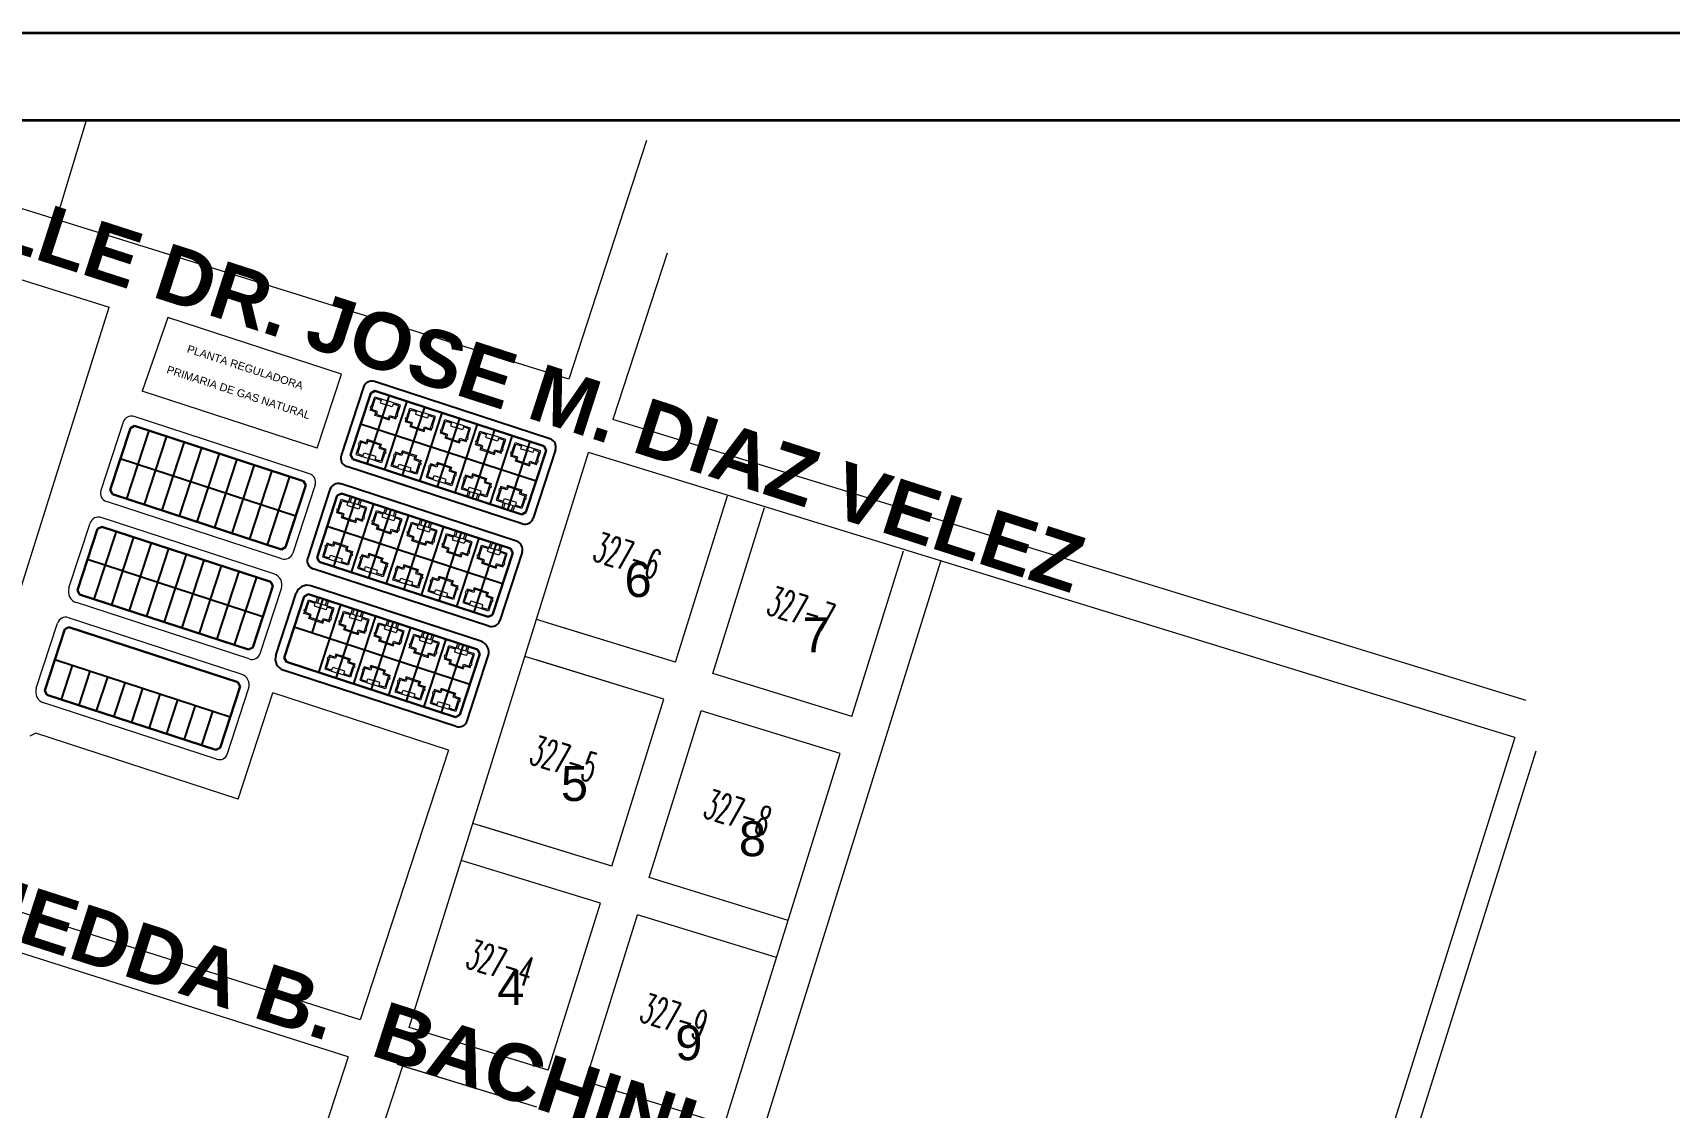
# Model space of a CAD drawing. Header units: millimetres. Extents: x 35648 to 65438, y -2675 to 1559.
# Drawn here: x 62855 to 63698, y 1006 to 1559 of the extents above; entities that cross this region are included whole.
import ezdxf

# ---------------------------------------------------------------- set-up
doc = ezdxf.new("R2010")
doc.units = ezdxf.units.MM
doc.header["$MEASUREMENT"] = 0
for name, color, linetype, lineweight in [('AGUA 2006', 21, 'Continuous', 35), ('DECRETOS Y EJECUCION', 7, 'Continuous', 15), ('Manzanas', 7, 'Continuous', 13), ('Silueta IAPV', 7, 'Continuous', 18), ('Vereda IAPV', 7, 'Continuous', 15)]:
    doc.layers.add(name, color=color, linetype=linetype, lineweight=lineweight)
doc.layers.add('NOMBRES DE CALLES', color=7, linetype='Continuous')
doc.layers.add('Numeros de Manzanas', color=7, linetype='Continuous')
doc.styles.add('ROMANS', font='romans', dxfattribs={"width": 0.5, "height": 50})
doc.styles.add('SANSSERIFBOLD', font='sasb____.pfb', dxfattribs={"height": 130})
doc.styles.add('style2', font='arial.ttf')

msp = doc.modelspace()

# ---------------------------------------------------------------- linework, layer by layer
at = {"color": 7, "lineweight": 15}
for p, q in [((62924.88, 1412.44), (62911.69, 1374.68)), ((63014.15, 1383.32), (62924.88, 1412.44)), ((63001.74, 1345.29), (63014.15, 1383.32)), ((63001.74, 1345.29), (62911.69, 1374.68)), ((62901.82, 1358.68), (62890.34, 1323.5)), ((62997.81, 1332.09), (62907.5, 1361.56)), ((63000.69, 1326.42), (62989.21, 1291.24)), ((62983.54, 1288.36), (62893.23, 1317.83)), ((62873.97, 1273.32), (62884.87, 1306.73)), ((62979.43, 1280.6), (62890.54, 1309.61)), ((62979.43, 1280.6), (62890.54, 1309.61)), ((62972.37, 1239.63), (62983.27, 1273.04)), ((62966.7, 1236.75), (62877.81, 1265.75)), ((62857.13, 1221.71), (62868.03, 1255.11)), ((62962.59, 1228.99), (62873.7, 1258)), ((62962.59, 1228.99), (62873.7, 1258)), ((62955.53, 1188.02), (62966.43, 1221.43)), ((62949.86, 1185.14), (62860.97, 1214.14)), ((62856.97, 1198.54), (62853.82, 1196.94)), ((62961.03, 1164.59), (62856.97, 1198.54))]:
    msp.add_line(p, q, dxfattribs=at)
at = {"color": 7}
for p, q in [((63025.5, 1376.67), (63014.03, 1341.49)), ((63121.49, 1350.08), (63031.18, 1379.55)), ((63038.81, 1372.33), (63027.34, 1337.15)), ((63047.85, 1369.38), (63036.37, 1334.2)), ((63056.88, 1366.43), (63045.4, 1331.26)), ((63114.36, 1328.21), (63024.04, 1357.69)), ((63065.91, 1363.48), (63054.43, 1328.31)), ((63074.94, 1360.54), (63063.46, 1325.36)), ((63083.97, 1357.59), (63072.49, 1322.42)), ((62915.13, 1354.34), (62903.65, 1319.16)), ((62924.16, 1351.39), (62912.68, 1316.21)), ((62933.19, 1348.44), (62921.72, 1313.27)), ((63093, 1354.64), (63081.52, 1319.47)), ((63102.03, 1351.7), (63090.55, 1316.52)), ((63111.06, 1348.75), (63099.59, 1313.57)), ((62990.67, 1310.23), (62900.36, 1339.7)), ((62942.23, 1345.49), (62930.75, 1310.32)), ((62951.26, 1342.55), (62939.78, 1307.37)), ((62960.29, 1339.6), (62948.81, 1304.43)), ((63124.37, 1344.41), (63112.9, 1309.23)), ((62969.32, 1336.65), (62957.84, 1301.48)), ((62978.35, 1333.71), (62966.87, 1298.53)), ((62987.38, 1330.76), (62975.9, 1295.58)), ((63048.47, 1325.52), (63016.91, 1335.82)), ((63107.22, 1306.35), (63016.91, 1335.82)), ((63008.3, 1323.93), (62996.82, 1288.76)), ((63104.28, 1297.35), (63013.97, 1326.82)), ((63021.61, 1319.59), (63010.13, 1284.42)), ((63030.64, 1316.64), (63019.16, 1281.47)), ((63039.67, 1313.7), (63028.19, 1278.52)), ((63048.7, 1310.75), (63037.22, 1275.58)), ((63057.73, 1307.8), (63046.25, 1272.63)), ((62898.18, 1302.38), (62886.81, 1267.55)), ((62907.21, 1299.44), (62895.84, 1264.6)), ((63097.15, 1275.48), (63006.84, 1304.95)), ((63066.76, 1304.86), (63055.28, 1269.68)), ((63066.76, 1304.86), (63055.44, 1270.16)), ((63075.79, 1301.91), (63064.32, 1266.73)), ((63084.82, 1298.96), (63073.35, 1263.79)), ((62916.24, 1296.49), (62904.87, 1261.66)), ((62925.27, 1293.54), (62913.95, 1258.84)), ((62934.3, 1290.59), (62922.98, 1255.89)), ((63093.86, 1296.02), (63082.38, 1260.84)), ((63107.17, 1291.67), (63095.69, 1256.5)), ((62973.78, 1258.44), (62883.46, 1287.91)), ((62943.33, 1287.65), (62932.01, 1252.95)), ((62952.37, 1284.7), (62941.04, 1250)), ((62961.4, 1281.75), (62950.07, 1247.05)), ((63090.01, 1253.62), (62999.7, 1283.09)), ((62970.43, 1278.81), (62959.06, 1243.97)), ((63085.9, 1245.86), (62998.44, 1274.4)), ((62980.44, 1238.57), (62990.88, 1270.55)), ((63004.65, 1267.64), (62998.99, 1250.29)), ((63013.68, 1264.69), (63002.32, 1229.86)), ((63022.71, 1261.74), (63011.35, 1226.91)), ((63031.75, 1258.8), (63020.42, 1224.1)), ((63040.78, 1255.85), (63029.45, 1221.15)), ((63085.9, 1245.86), (63038.95, 1261.17)), ((63080.25, 1223.7), (62989.94, 1253.17)), ((63049.81, 1252.9), (63038.49, 1218.2)), ((63058.84, 1249.96), (63047.52, 1215.26)), ((63067.87, 1247.01), (63056.55, 1212.31)), ((63076.9, 1244.06), (63065.54, 1209.23)), ((63078.85, 1204.89), (63089.75, 1238.29)), ((62956.93, 1206.83), (62866.62, 1236.3)), ((62875.65, 1233.35), (62869.97, 1215.94)), ((62884.68, 1230.41), (62879, 1212.99)), ((63014.71, 1221.08), (62984.28, 1231.01)), ((63073.17, 1202), (62984.28, 1231.01)), ((62893.72, 1227.46), (62888.03, 1210.04)), ((62902.75, 1224.51), (62897.11, 1207.23)), ((62911.78, 1221.57), (62906.14, 1204.28)), ((62920.81, 1218.62), (62915.17, 1201.34)), ((62929.84, 1215.67), (62924.2, 1198.39)), ((62938.87, 1212.73), (62933.23, 1195.44)), ((62947.9, 1209.78), (62942.22, 1192.36))]:
    msp.add_line(p, q, dxfattribs=at)
at = {"color": 7, "lineweight": 30}
for p, q in [((63029.24, 1373.61), (63018.85, 1341.76)), ((63029.24, 1373.61), (63018.85, 1341.76)), ((63031.45, 1374.73), (63029.24, 1373.61)), ((63031.45, 1374.73), (63029.24, 1373.61)), ((63118.43, 1346.34), (63031.45, 1374.73)), ((63118.43, 1346.34), (63031.45, 1374.73)), ((62907.76, 1356.74), (62905.56, 1355.62)), ((62994.75, 1328.36), (62907.76, 1356.74)), ((62905.56, 1355.62), (62895.16, 1323.77)), ((63018.85, 1341.76), (63019.97, 1339.56)), ((63106.95, 1311.17), (63019.97, 1339.56)), ((63106.95, 1311.17), (63019.97, 1339.56)), ((63119.55, 1344.14), (63109.16, 1312.29)), ((63119.55, 1344.14), (63118.43, 1346.34)), ((62895.16, 1323.77), (62896.29, 1321.57)), ((62995.87, 1326.15), (62985.48, 1294.3)), ((62995.87, 1326.15), (62994.75, 1328.36)), ((62983.27, 1293.18), (62896.29, 1321.57)), ((62983.27, 1293.18), (62896.29, 1321.57)), ((63012.03, 1320.88), (63001.64, 1289.03)), ((63014.24, 1322), (63012.03, 1320.88)), ((63101.22, 1293.61), (63014.24, 1322)), ((63101.22, 1293.61), (63014.24, 1322)), ((63109.16, 1312.29), (63106.95, 1311.17)), ((62878.32, 1272.16), (62888.6, 1303.67)), ((62890.81, 1304.79), (62888.6, 1303.67)), ((62977.8, 1276.4), (62890.81, 1304.79)), ((62985.48, 1294.3), (62983.27, 1293.18)), ((63001.64, 1289.03), (63002.76, 1286.82)), ((63102.34, 1291.4), (63091.95, 1259.56)), ((63102.34, 1291.4), (63101.22, 1293.61)), ((63089.75, 1258.44), (63002.76, 1286.82)), ((63089.75, 1258.44), (63002.76, 1286.82)), ((62879.44, 1269.95), (62878.32, 1272.16)), ((62968.64, 1242.69), (62978.92, 1274.19)), ((62977.8, 1276.4), (62978.92, 1274.19)), ((62966.43, 1241.57), (62879.44, 1269.95)), ((62984.8, 1237.42), (62995.08, 1268.92)), ((62995.08, 1268.92), (62997.28, 1270.04)), ((63084.27, 1241.66), (62997.28, 1270.04)), ((63084.27, 1241.66), (62997.28, 1270.04)), ((63091.95, 1259.56), (63089.75, 1258.44)), ((62861.48, 1220.55), (62871.76, 1252.05)), ((62873.97, 1253.17), (62871.76, 1252.05)), ((62960.95, 1224.79), (62873.97, 1253.17)), ((62968.64, 1242.69), (62966.43, 1241.57)), ((63075.11, 1207.95), (63085.39, 1239.45)), ((63084.27, 1241.66), (63085.39, 1239.45)), ((62985.92, 1235.21), (62984.8, 1237.42)), ((63072.9, 1206.82), (62985.92, 1235.21)), ((62951.79, 1191.08), (62962.07, 1222.58)), ((62960.95, 1224.79), (62962.07, 1222.58)), ((62862.6, 1218.34), (62861.48, 1220.55)), ((62949.59, 1189.96), (62862.6, 1218.34)), ((63075.11, 1207.95), (63072.9, 1206.82)), ((62951.79, 1191.08), (62949.59, 1189.96))]:
    msp.add_line(p, q, dxfattribs=at)
at = {"color": 7}
for centre, radius, start, end in [((63029.78, 1375.27), 4.5, 71.92756, 161.92756), ((63120.1, 1345.8), 4.5, 341.92756, 71.92756), ((63018.3, 1340.1), 4.5, 161.92756, 251.92756), ((63012.57, 1322.54), 4.5, 71.92756, 161.92756), ((63108.62, 1310.63), 4.5, 251.92756, 341.92756), ((63102.89, 1293.07), 4.5, 341.92756, 71.92756), ((63001.1, 1287.36), 4.5, 161.92756, 251.92756), ((62996.58, 1268.69), 6, 71.92756, 161.92756), ((63091.41, 1257.89), 4.5, 251.92756, 341.92756), ((62986.15, 1236.71), 6, 161.92756, 251.92756), ((63084.04, 1240.15), 6, 341.92756, 71.92756), ((63074.57, 1206.28), 4.5, 251.92756, 341.92756)]:
    msp.add_arc(centre, radius, start, end, dxfattribs=at)
at = {"color": 7, "lineweight": 15}
for centre, radius, start, end in [((62906.1, 1357.28), 4.5, 71.92756, 161.92756), ((62996.41, 1327.81), 4.5, 341.92756, 71.92756), ((62894.62, 1322.11), 4.5, 161.92756, 251.92756), ((62889.15, 1305.33), 4.5, 71.92756, 161.92756), ((62984.93, 1292.64), 4.5, 251.92756, 341.92756), ((62977.57, 1274.9), 6, 341.92756, 71.92756), ((62879.67, 1271.46), 6, 161.92756, 251.92756), ((62872.3, 1253.72), 4.5, 71.92756, 161.92756), ((62968.09, 1241.03), 4.5, 251.92756, 341.92756), ((62862.83, 1219.85), 6, 161.92756, 251.92756), ((62960.73, 1223.29), 6, 341.92756, 71.92756), ((62951.25, 1189.41), 4.5, 251.92756, 341.92756)]:
    msp.add_arc(centre, radius, start, end, dxfattribs=at)
at = {"layer": 'AGUA 2006', "color": 94}
msp.add_line((59646.93, 1514.14), (65407.63, 1514.14), dxfattribs=at)
msp.add_lwpolyline([(59614.94, 1559.11), (65438.21, 1559.11), (65438.21, -2675.18), (59614.94, -2675.18)], close=True, dxfattribs=at)
at = {"layer": 'Manzanas', "color": 7}
for p, q in [((62867.52, 1462.96), (62703.34, 1514.14)), ((62867.52, 1462.96), (62883.05, 1514.14)), ((63131.15, 1380.79), (62867.52, 1462.96)), ((62801.4, 1121.48), (62894.63, 1417.86)), ((63617.97, 1196.33), (63459.1, 690.81)), ((63628.85, 1189.27), (63471.05, 687.13))]:
    msp.add_line(p, q, dxfattribs=at)
at = {"layer": 'Manzanas'}
for p, q in [((63171.23, 1503.6), (63131.15, 1380.79)), ((62664.07, 1489.72), (62894.63, 1417.86)), ((63181.75, 1445.59), (63153.83, 1360.02)), ((63623.85, 1215.45), (63153.83, 1360.02)), ((63049.03, 1047.11), (63141.28, 1342.95)), ((63617.97, 1196.33), (63141.28, 1342.95)), ((63617.97, 1196.33), (63147.95, 1340.9)), ((63186.11, 1235.12), (63212.79, 1320.65)), ((63186.11, 1235.12), (63212.79, 1320.65)), ((63205.23, 1229.24), (63231.88, 1314.7)), ((63205.23, 1229.24), (63231.88, 1314.7)), ((63276.82, 1207.22), (63303.38, 1292.4)), ((63276.82, 1207.22), (63303.38, 1292.4)), ((63164.96, 781.28), (63322.7, 1287.15)), ((63164.96, 781.28), (63322.7, 1287.15)), ((63186.11, 1235.12), (63114.52, 1257.14)), ((63186.11, 1235.12), (63120.06, 1255.43)), ((63180.16, 1216.02), (63108.57, 1238.04)), ((63180.16, 1216.02), (63113.85, 1236.42)), ((63276.82, 1207.22), (63205.23, 1229.24)), ((63276.82, 1207.22), (63205.23, 1229.24)), ((62961.03, 1164.59), (62978.89, 1219.31)), ((63069.2, 1189.84), (62978.89, 1219.31)), ((63153.37, 1130.1), (63180.16, 1216.02)), ((63153.37, 1130.1), (63180.16, 1216.02)), ((63172.49, 1124.22), (63199.28, 1210.14)), ((63172.49, 1124.22), (63199.28, 1210.14)), ((63270.87, 1188.12), (63199.28, 1210.14)), ((63270.87, 1188.12), (63199.28, 1210.14)), ((63069.2, 1189.84), (63023.9, 1051.01)), ((63211.33, 997.19), (63270.87, 1188.12)), ((63211.33, 997.19), (63270.87, 1188.12)), ((63153.37, 1130.1), (63081.78, 1152.12)), ((63153.37, 1130.1), (63085.93, 1150.84)), ((63147.42, 1111.01), (63075.82, 1133.03)), ((63147.42, 1111.01), (63079.73, 1131.83)), ((63244.08, 1102.2), (63172.49, 1124.22)), ((63244.08, 1102.2), (63172.49, 1124.22)), ((63023.9, 1051.01), (62826.59, 1113.5)), ((63120.62, 1025.09), (63147.42, 1111.01)), ((63120.62, 1025.09), (63147.42, 1111.01)), ((63139.74, 1019.21), (63166.53, 1105.13)), ((63139.74, 1019.21), (63166.53, 1105.13)), ((63238.12, 1083.11), (63166.53, 1105.13)), ((63238.12, 1083.11), (63166.53, 1105.13)), ((63017.7, 1032), (62813.75, 1096.59)), ((63120.62, 1025.09), (63049.03, 1047.11)), ((63120.62, 1025.09), (63051.8, 1046.26)), ((63017.7, 1032), (62956.78, 845.31)), ((63114.67, 1005.99), (63043.08, 1028.01)), ((63045.6, 1027.24), (63017.67, 941.67)), ((63114.67, 1005.99), (63045.6, 1027.24)), ((63211.33, 997.19), (63139.74, 1019.21)), ((63211.33, 997.19), (63139.74, 1019.21))]:
    msp.add_line(p, q, dxfattribs=at)
at = {"layer": 'Silueta IAPV'}
for p, q in [((63037.12, 1367.62), (63037.49, 1368.76)), ((63037.41, 1367.53), (63037.78, 1368.67)), ((63055.18, 1361.72), (63055.55, 1362.87)), ((63055.47, 1361.63), (63055.84, 1362.77)), ((63073.25, 1355.83), (63073.62, 1356.97)), ((63073.53, 1355.74), (63073.9, 1356.88)), ((63091.31, 1349.94), (63091.68, 1351.08)), ((63091.59, 1349.84), (63091.97, 1350.98)), ((63028.74, 1341.95), (63028.37, 1340.81)), ((63029.03, 1341.86), (63028.66, 1340.72)), ((63109.37, 1344.04), (63109.74, 1345.18)), ((63109.66, 1343.95), (63110.03, 1345.09)), ((63046.81, 1336.06), (63046.43, 1334.92)), ((63047.09, 1335.96), (63046.72, 1334.82)), ((63064.87, 1330.16), (63064.5, 1329.02)), ((63065.15, 1330.07), (63064.78, 1328.93)), ((63082.93, 1324.27), (63082.56, 1323.13)), ((63083.22, 1324.18), (63082.84, 1323.03)), ((63019.91, 1314.88), (63020.28, 1316.03)), ((63020.2, 1314.79), (63020.57, 1315.93)), ((63100.99, 1318.37), (63100.62, 1317.23)), ((63101.28, 1318.28), (63100.91, 1317.14)), ((63037.97, 1308.99), (63038.35, 1310.13)), ((63038.26, 1308.9), (63038.63, 1310.04)), ((63056.04, 1303.1), (63056.41, 1304.24)), ((63056.32, 1303), (63056.69, 1304.14)), ((63074.1, 1297.2), (63074.47, 1298.34)), ((63074.39, 1297.11), (63074.76, 1298.25)), ((63011.54, 1289.22), (63011.16, 1288.08)), ((63011.82, 1289.12), (63011.45, 1287.98)), ((63092.16, 1291.31), (63092.53, 1292.45)), ((63092.45, 1291.22), (63092.82, 1292.36)), ((63029.6, 1283.32), (63029.23, 1282.18)), ((63029.88, 1283.23), (63029.51, 1282.09)), ((63047.66, 1277.43), (63047.29, 1276.29)), ((63047.95, 1277.34), (63047.57, 1276.19)), ((63003.01, 1263.1), (63003.39, 1264.24)), ((63003.3, 1263.01), (63003.67, 1264.15)), ((63065.72, 1271.53), (63065.35, 1270.39)), ((63066.01, 1271.44), (63065.64, 1270.3)), ((63083.79, 1265.64), (63083.41, 1264.5)), ((63084.07, 1265.55), (63083.7, 1264.41)), ((63021.08, 1257.21), (63021.45, 1258.35)), ((63021.36, 1257.11), (63021.73, 1258.26)), ((63039.14, 1251.31), (63039.51, 1252.45)), ((63039.42, 1251.22), (63039.8, 1252.36)), ((63057.2, 1245.42), (63057.57, 1246.56)), ((63057.49, 1245.33), (63057.86, 1246.47)), ((63075.26, 1239.53), (63075.64, 1240.67)), ((63075.55, 1239.43), (63075.92, 1240.57)), ((63012.7, 1231.54), (63012.33, 1230.4)), ((63012.99, 1231.45), (63012.61, 1230.31)), ((63030.76, 1225.65), (63030.39, 1224.51)), ((63031.05, 1225.55), (63030.68, 1224.41)), ((63048.83, 1219.75), (63048.45, 1218.61)), ((63049.11, 1219.66), (63048.74, 1218.52)), ((63066.89, 1213.86), (63066.52, 1212.72)), ((63067.17, 1213.76), (63066.8, 1212.62))]:
    msp.add_line(p, q, dxfattribs=at)
for points in [[(63034.64, 1370.01), (63034.17, 1368.58), (63037.26, 1367.57), (63035.29, 1361.54), (63032.2, 1362.54), (63032.73, 1364.16), (63029.78, 1365.12), (63031.69, 1370.97)], [(63040.82, 1367.99), (63040.35, 1366.56), (63037.26, 1367.57), (63035.29, 1361.54), (63038.38, 1360.53), (63038.91, 1362.14), (63041.86, 1361.18), (63043.76, 1367.03)], [(63037.73, 1369), (63037.44, 1369.09), (63037.35, 1368.81), (63037.63, 1368.71)], [(63037.73, 1369), (63038.01, 1368.91), (63037.92, 1368.62), (63037.63, 1368.71)], [(63052.7, 1364.11), (63052.24, 1362.69), (63055.33, 1361.68), (63053.36, 1355.64), (63050.27, 1356.65), (63050.79, 1358.27), (63047.85, 1359.23), (63049.75, 1365.07)], [(63058.88, 1362.1), (63058.41, 1360.67), (63055.33, 1361.68), (63053.36, 1355.64), (63056.45, 1354.63), (63056.97, 1356.25), (63059.92, 1355.29), (63061.83, 1361.13)], [(63055.79, 1363.1), (63055.51, 1363.2), (63055.41, 1362.91), (63055.7, 1362.82)], [(63055.79, 1363.1), (63056.08, 1363.01), (63055.98, 1362.73), (63055.7, 1362.82)], [(63070.76, 1358.22), (63070.3, 1356.79), (63073.39, 1355.78), (63071.42, 1349.75), (63068.33, 1350.76), (63068.86, 1352.37), (63065.91, 1353.33), (63067.82, 1359.18)], [(63076.94, 1356.2), (63076.48, 1354.78), (63073.39, 1355.78), (63071.42, 1349.75), (63074.51, 1348.74), (63075.04, 1350.36), (63077.98, 1349.39), (63079.89, 1355.24)], [(63073.85, 1357.21), (63073.57, 1357.3), (63073.47, 1357.02), (63073.76, 1356.92)], [(63073.85, 1357.21), (63074.14, 1357.12), (63074.05, 1356.83), (63073.76, 1356.92)], [(63025.33, 1341.49), (63025.8, 1342.91), (63028.89, 1341.9), (63030.86, 1347.94), (63027.77, 1348.95), (63027.24, 1347.33), (63024.29, 1348.29), (63022.38, 1342.45)], [(63031.51, 1339.47), (63031.98, 1340.9), (63028.89, 1341.9), (63030.86, 1347.94), (63033.95, 1346.93), (63033.42, 1345.32), (63036.37, 1344.36), (63034.46, 1338.51)], [(63088.83, 1352.32), (63088.36, 1350.9), (63091.45, 1349.89), (63089.48, 1343.85), (63086.39, 1344.86), (63086.92, 1346.48), (63083.97, 1347.44), (63085.88, 1353.29)], [(63095.01, 1350.31), (63094.54, 1348.88), (63091.45, 1349.89), (63089.48, 1343.85), (63092.57, 1342.84), (63093.1, 1344.46), (63096.04, 1343.5), (63097.95, 1349.35)], [(63091.92, 1351.32), (63091.63, 1351.41), (63091.54, 1351.12), (63091.82, 1351.03)], [(63091.92, 1351.32), (63092.2, 1351.22), (63092.11, 1350.94), (63091.82, 1351.03)], [(63028.42, 1340.48), (63028.14, 1340.57), (63028.23, 1340.86), (63028.51, 1340.76)], [(63028.42, 1340.48), (63028.71, 1340.39), (63028.8, 1340.67), (63028.51, 1340.76)], [(63043.39, 1335.59), (63043.86, 1337.02), (63046.95, 1336.01), (63048.92, 1342.05), (63045.83, 1343.06), (63045.3, 1341.44), (63042.36, 1342.4), (63040.45, 1336.55)], [(63049.57, 1333.58), (63050.04, 1335), (63046.95, 1336.01), (63048.92, 1342.05), (63052.01, 1341.04), (63051.48, 1339.42), (63054.43, 1338.46), (63052.52, 1332.61)], [(63106.89, 1346.43), (63106.42, 1345), (63109.51, 1344), (63107.54, 1337.96), (63104.45, 1338.97), (63104.98, 1340.58), (63102.03, 1341.55), (63103.94, 1347.39)], [(63113.07, 1344.41), (63112.6, 1342.99), (63109.51, 1344), (63107.54, 1337.96), (63110.63, 1336.95), (63111.16, 1338.57), (63114.11, 1337.61), (63116.02, 1343.45)], [(63109.98, 1345.42), (63109.69, 1345.51), (63109.6, 1345.23), (63109.89, 1345.14)], [(63109.98, 1345.42), (63110.26, 1345.33), (63110.17, 1345.04), (63109.89, 1345.14)], [(63046.48, 1334.58), (63046.2, 1334.68), (63046.29, 1334.96), (63046.58, 1334.87)], [(63046.48, 1334.58), (63046.77, 1334.49), (63046.86, 1334.78), (63046.58, 1334.87)], [(63061.46, 1329.7), (63061.92, 1331.12), (63065.01, 1330.12), (63066.98, 1336.15), (63063.89, 1337.16), (63063.36, 1335.54), (63060.42, 1336.51), (63058.51, 1330.66)], [(63067.64, 1327.68), (63068.1, 1329.11), (63065.01, 1330.12), (63066.98, 1336.15), (63070.07, 1335.14), (63069.54, 1333.53), (63072.49, 1332.57), (63070.58, 1326.72)], [(63079.52, 1323.8), (63079.98, 1325.23), (63083.07, 1324.22), (63085.04, 1330.26), (63081.95, 1331.27), (63081.43, 1329.65), (63078.48, 1330.61), (63076.57, 1324.77)], [(63064.55, 1328.69), (63064.26, 1328.78), (63064.35, 1329.07), (63064.64, 1328.98)], [(63064.55, 1328.69), (63064.83, 1328.6), (63064.92, 1328.88), (63064.64, 1328.98)], [(63082.61, 1322.8), (63082.32, 1322.89), (63082.42, 1323.17), (63082.7, 1323.08)], [(63082.61, 1322.8), (63082.89, 1322.7), (63082.99, 1322.99), (63082.7, 1323.08)], [(63085.7, 1321.79), (63086.16, 1323.21), (63083.07, 1324.22), (63085.04, 1330.26), (63088.13, 1329.25), (63087.61, 1327.63), (63090.55, 1326.67), (63088.65, 1320.83)], [(63097.58, 1317.91), (63098.05, 1319.34), (63101.14, 1318.33), (63103.11, 1324.36), (63100.02, 1325.37), (63099.49, 1323.76), (63096.54, 1324.72), (63094.64, 1318.87)], [(63103.76, 1315.89), (63104.23, 1317.32), (63101.14, 1318.33), (63103.11, 1324.36), (63106.2, 1323.36), (63105.67, 1321.74), (63108.62, 1320.78), (63106.71, 1314.93)], [(63017.43, 1317.27), (63016.96, 1315.85), (63020.05, 1314.84), (63018.08, 1308.8), (63015, 1309.81), (63015.52, 1311.43), (63012.58, 1312.39), (63014.48, 1318.23)], [(63023.61, 1315.26), (63023.14, 1313.83), (63020.05, 1314.84), (63018.08, 1308.8), (63021.17, 1307.79), (63021.7, 1309.41), (63024.65, 1308.45), (63026.56, 1314.29)], [(63020.52, 1316.26), (63020.23, 1316.36), (63020.14, 1316.07), (63020.43, 1315.98)], [(63020.52, 1316.26), (63020.81, 1316.17), (63020.71, 1315.89), (63020.43, 1315.98)], [(63100.67, 1316.9), (63100.39, 1316.99), (63100.48, 1317.28), (63100.77, 1317.19)], [(63100.67, 1316.9), (63100.96, 1316.81), (63101.05, 1317.09), (63100.77, 1317.19)], [(63035.49, 1311.38), (63035.03, 1309.95), (63038.12, 1308.94), (63036.15, 1302.91), (63033.06, 1303.92), (63033.59, 1305.53), (63030.64, 1306.49), (63032.55, 1312.34)], [(63041.67, 1309.36), (63041.21, 1307.94), (63038.12, 1308.94), (63036.15, 1302.91), (63039.24, 1301.9), (63039.76, 1303.52), (63042.71, 1302.55), (63044.62, 1308.4)], [(63038.58, 1310.37), (63038.3, 1310.46), (63038.2, 1310.18), (63038.49, 1310.09)], [(63038.58, 1310.37), (63038.87, 1310.28), (63038.77, 1309.99), (63038.49, 1310.09)], [(63053.56, 1305.48), (63053.09, 1304.06), (63056.18, 1303.05), (63054.21, 1297.01), (63051.12, 1298.02), (63051.65, 1299.64), (63048.7, 1300.6), (63050.61, 1306.45)], [(63059.73, 1303.47), (63059.27, 1302.04), (63056.18, 1303.05), (63054.21, 1297.01), (63057.3, 1296.01), (63057.83, 1297.62), (63060.77, 1296.66), (63062.68, 1302.51)], [(63056.65, 1304.48), (63056.36, 1304.57), (63056.27, 1304.28), (63056.55, 1304.19)], [(63056.65, 1304.48), (63056.93, 1304.38), (63056.84, 1304.1), (63056.55, 1304.19)], [(63071.62, 1299.59), (63071.15, 1298.16), (63074.24, 1297.16), (63072.27, 1291.12), (63069.18, 1292.13), (63069.71, 1293.74), (63066.76, 1294.71), (63068.67, 1300.55)], [(63077.8, 1297.57), (63077.33, 1296.15), (63074.24, 1297.16), (63072.27, 1291.12), (63075.36, 1290.11), (63075.89, 1291.73), (63078.84, 1290.77), (63080.74, 1296.61)], [(63074.71, 1298.58), (63074.42, 1298.67), (63074.33, 1298.39), (63074.61, 1298.3)], [(63074.71, 1298.58), (63074.99, 1298.49), (63074.9, 1298.2), (63074.61, 1298.3)], [(63008.12, 1288.75), (63008.59, 1290.18), (63011.68, 1289.17), (63013.65, 1295.21), (63010.56, 1296.22), (63010.03, 1294.6), (63007.08, 1295.56), (63005.18, 1289.71)], [(63014.3, 1286.74), (63014.77, 1288.16), (63011.68, 1289.17), (63013.65, 1295.21), (63016.74, 1294.2), (63016.21, 1292.58), (63019.16, 1291.62), (63017.25, 1285.77)], [(63026.19, 1282.86), (63026.65, 1284.28), (63029.74, 1283.28), (63031.71, 1289.31), (63028.62, 1290.32), (63028.09, 1288.71), (63025.15, 1289.67), (63023.24, 1283.82)], [(63032.37, 1280.84), (63032.83, 1282.27), (63029.74, 1283.28), (63031.71, 1289.31), (63034.8, 1288.3), (63034.27, 1286.69), (63037.22, 1285.73), (63035.31, 1279.88)], [(63089.68, 1293.7), (63089.22, 1292.27), (63092.31, 1291.26), (63090.34, 1285.22), (63087.25, 1286.23), (63087.77, 1287.85), (63084.83, 1288.81), (63086.73, 1294.66)], [(63095.86, 1291.68), (63095.39, 1290.25), (63092.31, 1291.26), (63090.34, 1285.22), (63093.42, 1284.22), (63093.95, 1285.83), (63096.9, 1284.87), (63098.81, 1290.72)], [(63092.77, 1292.69), (63092.49, 1292.78), (63092.39, 1292.5), (63092.68, 1292.4)], [(63092.77, 1292.69), (63093.06, 1292.59), (63092.96, 1292.31), (63092.68, 1292.4)], [(63011.21, 1287.74), (63010.93, 1287.84), (63011.02, 1288.12), (63011.31, 1288.03)], [(63011.21, 1287.74), (63011.5, 1287.65), (63011.59, 1287.94), (63011.31, 1288.03)], [(63029.28, 1281.85), (63028.99, 1281.94), (63029.08, 1282.23), (63029.37, 1282.14)], [(63029.28, 1281.85), (63029.56, 1281.76), (63029.65, 1282.04), (63029.37, 1282.14)], [(63044.25, 1276.96), (63044.71, 1278.39), (63047.8, 1277.38), (63049.77, 1283.42), (63046.68, 1284.43), (63046.16, 1282.81), (63043.21, 1283.77), (63041.3, 1277.93)], [(63050.43, 1274.95), (63050.89, 1276.37), (63047.8, 1277.38), (63049.77, 1283.42), (63052.86, 1282.41), (63052.34, 1280.79), (63055.28, 1279.83), (63053.38, 1273.99)], [(63047.34, 1275.96), (63047.05, 1276.05), (63047.15, 1276.33), (63047.43, 1276.24)], [(63047.34, 1275.96), (63047.62, 1275.86), (63047.72, 1276.15), (63047.43, 1276.24)], [(63062.31, 1271.07), (63062.78, 1272.5), (63065.87, 1271.49), (63067.84, 1277.52), (63064.75, 1278.53), (63064.22, 1276.92), (63061.27, 1277.88), (63059.36, 1272.03)], [(63068.49, 1269.05), (63068.96, 1270.48), (63065.87, 1271.49), (63067.84, 1277.52), (63070.93, 1276.52), (63070.4, 1274.9), (63073.35, 1273.94), (63071.44, 1268.09)], [(63080.37, 1265.18), (63080.84, 1266.6), (63083.93, 1265.59), (63085.9, 1271.63), (63082.81, 1272.64), (63082.28, 1271.02), (63079.34, 1271.98), (63077.43, 1266.14)], [(63000.53, 1265.49), (63000.07, 1264.06), (63003.16, 1263.06), (63001.19, 1257.02), (62998.1, 1258.03), (62998.62, 1259.64), (62995.68, 1260.6), (62997.59, 1266.45)], [(63006.71, 1263.47), (63006.25, 1262.05), (63003.16, 1263.06), (63001.19, 1257.02), (63004.28, 1256.01), (63004.8, 1257.63), (63007.75, 1256.67), (63009.66, 1262.51)], [(63003.62, 1264.48), (63003.34, 1264.57), (63003.24, 1264.29), (63003.53, 1264.2)], [(63003.62, 1264.48), (63003.91, 1264.39), (63003.81, 1264.1), (63003.53, 1264.2)], [(63065.4, 1270.06), (63065.12, 1270.15), (63065.21, 1270.44), (63065.49, 1270.35)], [(63065.4, 1270.06), (63065.69, 1269.97), (63065.78, 1270.25), (63065.49, 1270.35)], [(63083.46, 1264.17), (63083.18, 1264.26), (63083.27, 1264.55), (63083.56, 1264.45)], [(63083.46, 1264.17), (63083.75, 1264.07), (63083.84, 1264.36), (63083.56, 1264.45)], [(63086.55, 1263.16), (63087.02, 1264.59), (63083.93, 1265.59), (63085.9, 1271.63), (63088.99, 1270.62), (63088.46, 1269.01), (63091.41, 1268.04), (63089.5, 1262.2)], [(63018.6, 1259.6), (63018.13, 1258.17), (63021.22, 1257.16), (63019.25, 1251.12), (63016.16, 1252.13), (63016.69, 1253.75), (63013.74, 1254.71), (63015.65, 1260.56)], [(63024.77, 1257.58), (63024.31, 1256.15), (63021.22, 1257.16), (63019.25, 1251.12), (63022.34, 1250.12), (63022.87, 1251.73), (63025.81, 1250.77), (63027.72, 1256.62)], [(63021.68, 1258.59), (63021.4, 1258.68), (63021.31, 1258.4), (63021.59, 1258.3)], [(63021.68, 1258.59), (63021.97, 1258.49), (63021.88, 1258.21), (63021.59, 1258.3)], [(63036.66, 1253.7), (63036.19, 1252.28), (63039.28, 1251.27), (63037.31, 1245.23), (63034.22, 1246.24), (63034.75, 1247.85), (63031.8, 1248.82), (63033.71, 1254.66)], [(63042.84, 1251.69), (63042.37, 1250.26), (63039.28, 1251.27), (63037.31, 1245.23), (63040.4, 1244.22), (63040.93, 1245.84), (63043.88, 1244.88), (63045.78, 1250.72)], [(63039.75, 1252.69), (63039.46, 1252.79), (63039.37, 1252.5), (63039.65, 1252.41)], [(63039.75, 1252.69), (63040.03, 1252.6), (63039.94, 1252.32), (63039.65, 1252.41)], [(63054.72, 1247.81), (63054.26, 1246.38), (63057.34, 1245.37), (63055.37, 1239.34), (63052.29, 1240.34), (63052.81, 1241.96), (63049.87, 1242.92), (63051.77, 1248.77)], [(63057.81, 1246.8), (63057.53, 1246.89), (63057.43, 1246.61), (63057.72, 1246.51)], [(63057.81, 1246.8), (63058.1, 1246.71), (63058, 1246.42), (63057.72, 1246.51)], [(63009.29, 1231.08), (63009.75, 1232.5), (63012.84, 1231.49), (63014.81, 1237.53), (63011.72, 1238.54), (63011.2, 1236.92), (63008.25, 1237.88), (63006.34, 1232.04)], [(63060.9, 1245.79), (63060.43, 1244.36), (63057.34, 1245.37), (63055.37, 1239.34), (63058.46, 1238.33), (63058.99, 1239.94), (63061.94, 1238.98), (63063.85, 1244.83)], [(63072.78, 1241.91), (63072.32, 1240.49), (63075.41, 1239.48), (63073.44, 1233.44), (63070.35, 1234.45), (63070.88, 1236.07), (63067.93, 1237.03), (63069.84, 1242.87)], [(63078.96, 1239.9), (63078.5, 1238.47), (63075.41, 1239.48), (63073.44, 1233.44), (63076.53, 1232.43), (63077.05, 1234.05), (63080, 1233.09), (63081.91, 1238.94)], [(63075.87, 1240.9), (63075.59, 1241), (63075.49, 1240.71), (63075.78, 1240.62)], [(63075.87, 1240.9), (63076.16, 1240.81), (63076.06, 1240.53), (63075.78, 1240.62)], [(63012.38, 1230.07), (63012.09, 1230.16), (63012.19, 1230.45), (63012.47, 1230.35)], [(63012.38, 1230.07), (63012.66, 1229.97), (63012.76, 1230.26), (63012.47, 1230.35)], [(63015.47, 1229.06), (63015.93, 1230.49), (63012.84, 1231.49), (63014.81, 1237.53), (63017.9, 1236.52), (63017.38, 1234.91), (63020.32, 1233.94), (63018.42, 1228.1)], [(63027.35, 1225.18), (63027.82, 1226.61), (63030.91, 1225.6), (63032.88, 1231.64), (63029.79, 1232.64), (63029.26, 1231.03), (63026.31, 1231.99), (63024.4, 1226.14)], [(63033.53, 1223.17), (63034, 1224.59), (63030.91, 1225.6), (63032.88, 1231.64), (63035.97, 1230.63), (63035.44, 1229.01), (63038.39, 1228.05), (63036.48, 1222.2)], [(63030.44, 1224.17), (63030.16, 1224.27), (63030.25, 1224.55), (63030.53, 1224.46)], [(63030.44, 1224.17), (63030.73, 1224.08), (63030.82, 1224.37), (63030.53, 1224.46)], [(63045.41, 1219.29), (63045.88, 1220.71), (63048.97, 1219.71), (63050.94, 1225.74), (63047.85, 1226.75), (63047.32, 1225.13), (63044.37, 1226.1), (63042.47, 1220.25)], [(63051.59, 1217.27), (63052.06, 1218.7), (63048.97, 1219.71), (63050.94, 1225.74), (63054.03, 1224.73), (63053.5, 1223.12), (63056.45, 1222.16), (63054.54, 1216.31)], [(63048.5, 1218.28), (63048.22, 1218.37), (63048.31, 1218.66), (63048.6, 1218.56)], [(63048.5, 1218.28), (63048.79, 1218.19), (63048.88, 1218.47), (63048.6, 1218.56)], [(63063.48, 1213.39), (63063.94, 1214.82), (63067.03, 1213.81), (63069, 1219.85), (63065.91, 1220.86), (63065.38, 1219.24), (63062.44, 1220.2), (63060.53, 1214.35)], [(63066.57, 1212.39), (63066.28, 1212.48), (63066.37, 1212.76), (63066.66, 1212.67)], [(63069.66, 1211.38), (63070.12, 1212.8), (63067.03, 1213.81), (63069, 1219.85), (63072.09, 1218.84), (63071.56, 1217.22), (63074.51, 1216.26), (63072.6, 1210.42)], [(63066.57, 1212.39), (63066.85, 1212.29), (63066.94, 1212.58), (63066.66, 1212.67)]]:
    msp.add_lwpolyline(points, close=True, dxfattribs=at)
at = {"layer": 'Vereda IAPV'}
for p, q in [((63078.67, 1320.4), (63079.57, 1323.16)), ((63079.53, 1320.12), (63080.43, 1322.88)), ((63018.75, 1320.52), (63017.85, 1317.77)), ((63019.61, 1320.24), (63018.71, 1317.49)), ((63023.6, 1318.94), (63022.7, 1316.18)), ((63024.46, 1318.66), (63023.56, 1315.9)), ((63036.82, 1314.63), (63035.92, 1311.87)), ((63037.67, 1314.35), (63036.77, 1311.59)), ((63083.52, 1318.82), (63084.42, 1321.57)), ((63084.38, 1318.54), (63085.28, 1321.29)), ((63096.73, 1314.51), (63097.63, 1317.26)), ((63097.59, 1314.23), (63098.49, 1316.98)), ((63101.58, 1312.92), (63102.48, 1315.68)), ((63102.44, 1312.64), (63103.34, 1315.4)), ((63041.66, 1313.05), (63040.77, 1310.29)), ((63042.52, 1312.77), (63041.62, 1310.01)), ((63054.88, 1308.73), (63053.98, 1305.98)), ((63055.73, 1308.45), (63054.83, 1305.7)), ((63059.73, 1307.15), (63058.83, 1304.39)), ((63060.58, 1306.87), (63059.68, 1304.12)), ((63072.94, 1302.84), (63072.04, 1300.08)), ((63073.8, 1302.56), (63072.9, 1299.8)), ((63077.79, 1301.26), (63076.89, 1298.5)), ((63078.65, 1300.98), (63077.75, 1298.22)), ((63091, 1296.95), (63090.1, 1294.19)), ((63091.86, 1296.67), (63090.96, 1293.91)), ((63095.85, 1295.36), (63094.95, 1292.61)), ((63096.71, 1295.08), (63095.81, 1292.33)), ((63001.8, 1268.57), (63000.96, 1265.98)), ((63002.66, 1268.29), (63001.81, 1265.7)), ((63006.65, 1266.99), (63005.8, 1264.4)), ((63007.5, 1266.71), (63006.66, 1264.12)), ((63019.86, 1262.67), (63019.02, 1260.09)), ((63020.72, 1262.4), (63019.87, 1259.81)), ((63024.71, 1261.09), (63023.87, 1258.51)), ((63025.57, 1260.81), (63024.72, 1258.23)), ((63037.93, 1256.78), (63037.08, 1254.19)), ((63038.78, 1256.5), (63037.94, 1253.92)), ((63042.77, 1255.2), (63041.93, 1252.61)), ((63043.63, 1254.92), (63042.79, 1252.33)), ((63055.99, 1250.89), (63055.14, 1248.3)), ((63056.84, 1250.61), (63056, 1248.02)), ((63060.84, 1249.3), (63059.99, 1246.72)), ((63061.69, 1249.02), (63060.85, 1246.44)), ((63074.05, 1244.99), (63073.21, 1242.41)), ((63074.91, 1244.71), (63074.06, 1242.13)), ((63078.9, 1243.41), (63078.06, 1240.82)), ((63079.75, 1243.13), (63078.91, 1240.54))]:
    msp.add_line(p, q, dxfattribs=at)
for points in [[(63035.29, 1361.54), (63035.11, 1360.97), (63031.45, 1362.16), (63031.97, 1363.78), (63029.03, 1364.74), (63029.45, 1366.02), (63029.07, 1366.14), (63029.31, 1366.91), (63029.69, 1366.78), (63031.31, 1371.72), (63037.91, 1369.57), (63037.26, 1367.57)], [(63035.29, 1361.54), (63035.11, 1360.97), (63038.77, 1359.77), (63039.29, 1361.39), (63042.24, 1360.43), (63042.66, 1361.71), (63043.04, 1361.58), (63043.29, 1362.35), (63042.91, 1362.47), (63044.52, 1367.41), (63037.91, 1369.57), (63037.26, 1367.57)], [(63053.36, 1355.64), (63053.17, 1355.07), (63049.51, 1356.27), (63050.04, 1357.88), (63047.09, 1358.84), (63047.51, 1360.13), (63047.13, 1360.25), (63047.38, 1361.01), (63047.76, 1360.89), (63049.37, 1365.83), (63055.98, 1363.67), (63055.33, 1361.68)], [(63053.36, 1355.64), (63053.17, 1355.07), (63056.83, 1353.88), (63057.36, 1355.49), (63060.3, 1354.53), (63060.72, 1355.81), (63061.1, 1355.69), (63061.35, 1356.45), (63060.97, 1356.58), (63062.58, 1361.52), (63055.98, 1363.67), (63055.33, 1361.68)], [(63071.42, 1349.75), (63071.23, 1349.18), (63067.57, 1350.37), (63068.1, 1351.99), (63065.15, 1352.95), (63065.57, 1354.23), (63065.19, 1354.36), (63065.44, 1355.12), (63065.82, 1354.99), (63067.43, 1359.94), (63074.04, 1357.78), (63073.39, 1355.78)], [(63071.42, 1349.75), (63071.23, 1349.18), (63074.89, 1347.98), (63075.42, 1349.6), (63078.37, 1348.64), (63078.79, 1349.92), (63079.17, 1349.8), (63079.41, 1350.56), (63079.03, 1350.68), (63080.65, 1355.62), (63074.04, 1357.78), (63073.39, 1355.78)], [(63030.86, 1347.94), (63031.04, 1348.51), (63027.38, 1349.71), (63026.86, 1348.09), (63023.91, 1349.05), (63023.49, 1347.77), (63023.11, 1347.89), (63022.86, 1347.13), (63023.24, 1347.01), (63021.63, 1342.06), (63028.24, 1339.91), (63028.89, 1341.9)], [(63030.86, 1347.94), (63031.04, 1348.51), (63034.7, 1347.32), (63034.18, 1345.7), (63037.12, 1344.74), (63036.7, 1343.46), (63037.08, 1343.33), (63036.84, 1342.57), (63036.46, 1342.7), (63034.84, 1337.75), (63028.24, 1339.91), (63028.89, 1341.9)], [(63089.48, 1343.85), (63089.29, 1343.28), (63085.63, 1344.48), (63086.16, 1346.09), (63083.21, 1347.05), (63083.63, 1348.34), (63083.25, 1348.46), (63083.5, 1349.22), (63083.88, 1349.1), (63085.49, 1354.04), (63092.1, 1351.89), (63091.45, 1349.89)], [(63089.48, 1343.85), (63089.29, 1343.28), (63092.95, 1342.09), (63093.48, 1343.7), (63096.43, 1342.74), (63096.85, 1344.03), (63097.23, 1343.9), (63097.48, 1344.66), (63097.1, 1344.79), (63098.71, 1349.73), (63092.1, 1351.89), (63091.45, 1349.89)], [(63107.54, 1337.96), (63107.36, 1337.39), (63103.7, 1338.58), (63104.22, 1340.2), (63101.28, 1341.16), (63101.7, 1342.44), (63101.32, 1342.57), (63101.56, 1343.33), (63101.94, 1343.2), (63103.56, 1348.15), (63110.16, 1345.99), (63109.51, 1344)], [(63048.92, 1342.05), (63049.11, 1342.62), (63045.45, 1343.81), (63044.92, 1342.2), (63041.97, 1343.16), (63041.55, 1341.87), (63041.17, 1342), (63040.92, 1341.24), (63041.3, 1341.11), (63039.69, 1336.17), (63046.3, 1334.01), (63046.95, 1336.01)], [(63048.92, 1342.05), (63049.11, 1342.62), (63052.77, 1341.42), (63052.24, 1339.81), (63055.19, 1338.85), (63054.77, 1337.56), (63055.15, 1337.44), (63054.9, 1336.68), (63054.52, 1336.8), (63052.91, 1331.86), (63046.3, 1334.01), (63046.95, 1336.01)], [(63107.54, 1337.96), (63107.36, 1337.39), (63111.02, 1336.19), (63111.54, 1337.81), (63114.49, 1336.85), (63114.91, 1338.13), (63115.29, 1338.01), (63115.54, 1338.77), (63115.16, 1338.89), (63116.77, 1343.84), (63110.16, 1345.99), (63109.51, 1344)], [(63066.98, 1336.15), (63067.17, 1336.72), (63063.51, 1337.92), (63062.98, 1336.3), (63060.03, 1337.26), (63059.61, 1335.98), (63059.23, 1336.1), (63058.99, 1335.34), (63059.37, 1335.22), (63057.75, 1330.28), (63064.36, 1328.12), (63065.01, 1330.12)], [(63066.98, 1336.15), (63067.17, 1336.72), (63070.83, 1335.53), (63070.3, 1333.91), (63073.25, 1332.95), (63072.83, 1331.67), (63073.21, 1331.54), (63072.96, 1330.78), (63072.58, 1330.91), (63070.97, 1325.96), (63064.36, 1328.12), (63065.01, 1330.12)], [(63085.04, 1330.26), (63085.23, 1330.83), (63081.57, 1332.02), (63081.04, 1330.41), (63078.1, 1331.37), (63077.68, 1330.09), (63077.3, 1330.21), (63077.05, 1329.45), (63077.43, 1329.33), (63075.82, 1324.38), (63082.42, 1322.23), (63083.07, 1324.22)], [(63085.04, 1330.26), (63085.23, 1330.83), (63088.89, 1329.63), (63088.36, 1328.02), (63091.31, 1327.06), (63090.89, 1325.77), (63091.27, 1325.65), (63091.02, 1324.89), (63090.64, 1325.01), (63089.03, 1320.07), (63082.42, 1322.23), (63083.07, 1324.22)], [(63103.11, 1324.36), (63103.29, 1324.93), (63099.63, 1326.13), (63099.11, 1324.51), (63096.16, 1325.47), (63095.74, 1324.19), (63095.36, 1324.32), (63095.11, 1323.55), (63095.49, 1323.43), (63093.88, 1318.49), (63100.49, 1316.33), (63101.14, 1318.33)], [(63103.11, 1324.36), (63103.29, 1324.93), (63106.95, 1323.74), (63106.43, 1322.12), (63109.37, 1321.16), (63108.95, 1319.88), (63109.33, 1319.76), (63109.09, 1318.99), (63108.71, 1319.12), (63107.09, 1314.18), (63100.49, 1316.33), (63101.14, 1318.33)], [(63018.08, 1308.8), (63017.9, 1308.23), (63014.24, 1309.43), (63014.77, 1311.04), (63011.82, 1312), (63012.24, 1313.29), (63011.86, 1313.41), (63012.11, 1314.17), (63012.49, 1314.05), (63014.1, 1318.99), (63020.71, 1316.83), (63020.05, 1314.84)], [(63018.08, 1308.8), (63017.9, 1308.23), (63021.56, 1307.04), (63022.09, 1308.65), (63025.03, 1307.69), (63025.45, 1308.97), (63025.83, 1308.85), (63026.08, 1309.61), (63025.7, 1309.74), (63027.31, 1314.68), (63020.71, 1316.83), (63020.05, 1314.84)], [(63036.15, 1302.91), (63035.96, 1302.34), (63032.3, 1303.53), (63032.83, 1305.15), (63029.88, 1306.11), (63030.3, 1307.39), (63029.92, 1307.52), (63030.17, 1308.28), (63030.55, 1308.15), (63032.16, 1313.1), (63038.77, 1310.94), (63038.12, 1308.94)], [(63036.15, 1302.91), (63035.96, 1302.34), (63039.62, 1301.14), (63040.15, 1302.76), (63043.1, 1301.8), (63043.51, 1303.08), (63043.89, 1302.96), (63044.14, 1303.72), (63043.76, 1303.84), (63045.38, 1308.78), (63038.77, 1310.94), (63038.12, 1308.94)], [(63054.21, 1297.01), (63054.02, 1296.44), (63050.36, 1297.64), (63050.89, 1299.25), (63047.94, 1300.22), (63048.36, 1301.5), (63047.98, 1301.62), (63048.23, 1302.38), (63048.61, 1302.26), (63050.22, 1307.2), (63056.83, 1305.05), (63056.18, 1303.05)], [(63013.65, 1295.21), (63013.83, 1295.78), (63010.17, 1296.97), (63009.65, 1295.36), (63006.7, 1296.32), (63006.28, 1295.03), (63005.9, 1295.16), (63005.65, 1294.4), (63006.03, 1294.27), (63004.42, 1289.33), (63011.03, 1287.17), (63011.68, 1289.17)], [(63054.21, 1297.01), (63054.02, 1296.44), (63057.68, 1295.25), (63058.21, 1296.86), (63061.16, 1295.9), (63061.58, 1297.19), (63061.96, 1297.06), (63062.21, 1297.82), (63061.83, 1297.95), (63063.44, 1302.89), (63056.83, 1305.05), (63056.18, 1303.05)], [(63072.27, 1291.12), (63072.09, 1290.55), (63068.43, 1291.74), (63068.95, 1293.36), (63066.01, 1294.32), (63066.43, 1295.6), (63066.05, 1295.73), (63066.29, 1296.49), (63066.67, 1296.36), (63068.29, 1301.31), (63074.89, 1299.15), (63074.24, 1297.16)], [(63072.27, 1291.12), (63072.09, 1290.55), (63075.75, 1289.35), (63076.27, 1290.97), (63079.22, 1290.01), (63079.64, 1291.29), (63080.02, 1291.17), (63080.27, 1291.93), (63079.89, 1292.05), (63081.5, 1297), (63074.89, 1299.15), (63074.24, 1297.16)], [(63013.65, 1295.21), (63013.83, 1295.78), (63017.49, 1294.58), (63016.97, 1292.97), (63019.91, 1292.01), (63019.5, 1290.72), (63019.88, 1290.6), (63019.63, 1289.84), (63019.25, 1289.96), (63017.63, 1285.02), (63011.03, 1287.17), (63011.68, 1289.17)], [(63031.71, 1289.31), (63031.9, 1289.88), (63028.24, 1291.08), (63027.71, 1289.46), (63024.76, 1290.42), (63024.34, 1289.14), (63023.96, 1289.26), (63023.72, 1288.5), (63024.1, 1288.38), (63022.48, 1283.44), (63029.09, 1281.28), (63029.74, 1283.28)], [(63031.71, 1289.31), (63031.9, 1289.88), (63035.56, 1288.69), (63035.03, 1287.07), (63037.98, 1286.11), (63037.56, 1284.83), (63037.94, 1284.7), (63037.69, 1283.94), (63037.31, 1284.07), (63035.7, 1279.12), (63029.09, 1281.28), (63029.74, 1283.28)], [(63090.34, 1285.22), (63090.15, 1284.65), (63086.49, 1285.85), (63087.02, 1287.47), (63084.07, 1288.43), (63084.49, 1289.71), (63084.11, 1289.83), (63084.36, 1290.59), (63084.74, 1290.47), (63086.35, 1295.41), (63092.96, 1293.26), (63092.31, 1291.26)], [(63090.34, 1285.22), (63090.15, 1284.65), (63093.81, 1283.46), (63094.34, 1285.08), (63097.28, 1284.11), (63097.7, 1285.4), (63098.08, 1285.27), (63098.33, 1286.03), (63097.95, 1286.16), (63099.56, 1291.1), (63092.96, 1293.26), (63092.31, 1291.26)], [(63049.77, 1283.42), (63049.96, 1283.99), (63046.3, 1285.18), (63045.77, 1283.57), (63042.83, 1284.53), (63042.41, 1283.25), (63042.03, 1283.37), (63041.78, 1282.61), (63042.16, 1282.49), (63040.55, 1277.54), (63047.15, 1275.39), (63047.8, 1277.38)], [(63049.77, 1283.42), (63049.96, 1283.99), (63053.62, 1282.79), (63053.09, 1281.18), (63056.04, 1280.22), (63055.62, 1278.93), (63056, 1278.81), (63055.75, 1278.05), (63055.37, 1278.17), (63053.76, 1273.23), (63047.15, 1275.39), (63047.8, 1277.38)], [(63067.84, 1277.52), (63068.02, 1278.1), (63064.36, 1279.29), (63063.84, 1277.67), (63060.89, 1278.63), (63060.47, 1277.35), (63060.09, 1277.48), (63059.84, 1276.72), (63060.22, 1276.59), (63058.61, 1271.65), (63065.22, 1269.49), (63065.87, 1271.49)], [(63067.84, 1277.52), (63068.02, 1278.1), (63071.68, 1276.9), (63071.16, 1275.28), (63074.1, 1274.32), (63073.68, 1273.04), (63074.06, 1272.92), (63073.82, 1272.15), (63073.44, 1272.28), (63071.82, 1267.34), (63065.22, 1269.49), (63065.87, 1271.49)], [(63085.9, 1271.63), (63086.09, 1272.2), (63082.43, 1273.4), (63081.9, 1271.78), (63078.95, 1272.74), (63078.53, 1271.46), (63078.15, 1271.58), (63077.9, 1270.82), (63078.28, 1270.7), (63076.67, 1265.75), (63083.28, 1263.6), (63083.93, 1265.59)], [(63085.9, 1271.63), (63086.09, 1272.2), (63089.75, 1271.01), (63089.22, 1269.39), (63092.16, 1268.43), (63091.75, 1267.15), (63092.13, 1267.02), (63091.88, 1266.26), (63091.5, 1266.38), (63089.88, 1261.44), (63083.28, 1263.6), (63083.93, 1265.59)], [(63001.19, 1257.02), (63001, 1256.45), (62997.34, 1257.64), (62997.87, 1259.26), (62994.92, 1260.22), (62995.34, 1261.5), (62994.96, 1261.63), (62995.21, 1262.39), (62995.59, 1262.26), (62997.2, 1267.21), (63003.81, 1265.05), (63003.16, 1263.06)], [(63001.19, 1257.02), (63001, 1256.45), (63004.66, 1255.25), (63005.19, 1256.87), (63008.14, 1255.91), (63008.55, 1257.19), (63008.93, 1257.07), (63009.18, 1257.83), (63008.8, 1257.95), (63010.42, 1262.9), (63003.81, 1265.05), (63003.16, 1263.06)], [(63019.25, 1251.12), (63019.06, 1250.55), (63015.4, 1251.75), (63015.93, 1253.36), (63012.98, 1254.33), (63013.4, 1255.61), (63013.02, 1255.73), (63013.27, 1256.49), (63013.65, 1256.37), (63015.26, 1261.31), (63021.87, 1259.16), (63021.22, 1257.16)], [(63019.25, 1251.12), (63019.06, 1250.55), (63022.72, 1249.36), (63023.25, 1250.98), (63026.2, 1250.01), (63026.62, 1251.3), (63027, 1251.17), (63027.25, 1251.93), (63026.87, 1252.06), (63028.48, 1257), (63021.87, 1259.16), (63021.22, 1257.16)], [(63037.31, 1245.23), (63037.13, 1244.66), (63033.47, 1245.85), (63033.99, 1247.47), (63031.05, 1248.43), (63031.47, 1249.72), (63031.08, 1249.84), (63031.33, 1250.6), (63031.71, 1250.48), (63033.33, 1255.42), (63039.93, 1253.26), (63039.28, 1251.27)], [(63037.31, 1245.23), (63037.13, 1244.66), (63040.79, 1243.47), (63041.31, 1245.08), (63044.26, 1244.12), (63044.68, 1245.4), (63045.06, 1245.28), (63045.31, 1246.04), (63044.93, 1246.16), (63046.54, 1251.11), (63039.93, 1253.26), (63039.28, 1251.27)], [(63055.37, 1239.34), (63055.19, 1238.77), (63051.53, 1239.96), (63052.06, 1241.58), (63049.11, 1242.54), (63049.53, 1243.82), (63049.15, 1243.95), (63049.4, 1244.71), (63049.78, 1244.58), (63051.39, 1249.53), (63058, 1247.37), (63057.34, 1245.37)], [(63055.37, 1239.34), (63055.19, 1238.77), (63058.85, 1237.57), (63059.38, 1239.19), (63062.32, 1238.23), (63062.74, 1239.51), (63063.12, 1239.39), (63063.37, 1240.15), (63062.99, 1240.27), (63064.6, 1245.21), (63058, 1247.37), (63057.34, 1245.37)], [(63014.81, 1237.53), (63015, 1238.1), (63011.34, 1239.29), (63010.81, 1237.68), (63007.87, 1238.64), (63007.45, 1237.36), (63007.07, 1237.48), (63006.82, 1236.72), (63007.2, 1236.6), (63005.59, 1231.65), (63012.19, 1229.5), (63012.84, 1231.49)], [(63014.81, 1237.53), (63015, 1238.1), (63018.66, 1236.91), (63018.13, 1235.29), (63021.08, 1234.33), (63020.66, 1233.05), (63021.04, 1232.92), (63020.79, 1232.16), (63020.41, 1232.28), (63018.8, 1227.34), (63012.19, 1229.5), (63012.84, 1231.49)], [(63073.44, 1233.44), (63073.25, 1232.87), (63069.59, 1234.07), (63070.12, 1235.68), (63067.17, 1236.64), (63067.59, 1237.93), (63067.21, 1238.05), (63067.46, 1238.81), (63067.84, 1238.69), (63069.45, 1243.63), (63076.06, 1241.48), (63075.41, 1239.48)], [(63073.44, 1233.44), (63073.25, 1232.87), (63076.91, 1231.68), (63077.44, 1233.29), (63080.39, 1232.33), (63080.8, 1233.62), (63081.19, 1233.49), (63081.43, 1234.25), (63081.05, 1234.38), (63082.67, 1239.32), (63076.06, 1241.48), (63075.41, 1239.48)], [(63032.88, 1231.64), (63033.06, 1232.21), (63029.4, 1233.4), (63028.87, 1231.78), (63025.93, 1232.75), (63025.51, 1231.46), (63025.13, 1231.59), (63024.88, 1230.83), (63025.26, 1230.7), (63023.65, 1225.76), (63030.25, 1223.6), (63030.91, 1225.6)], [(63032.88, 1231.64), (63033.06, 1232.21), (63036.72, 1231.01), (63036.2, 1229.4), (63039.14, 1228.43), (63038.72, 1227.15), (63039.1, 1227.03), (63038.86, 1226.27), (63038.48, 1226.39), (63036.86, 1221.45), (63030.25, 1223.6), (63030.91, 1225.6)], [(63050.94, 1225.74), (63051.12, 1226.31), (63047.46, 1227.51), (63046.94, 1225.89), (63043.99, 1226.85), (63043.57, 1225.57), (63043.19, 1225.69), (63042.94, 1224.93), (63043.32, 1224.81), (63041.71, 1219.86), (63048.32, 1217.71), (63048.97, 1219.71)], [(63050.94, 1225.74), (63051.12, 1226.31), (63054.79, 1225.12), (63054.26, 1223.5), (63057.2, 1222.54), (63056.79, 1221.26), (63057.17, 1221.13), (63056.92, 1220.37), (63056.54, 1220.5), (63054.92, 1215.55), (63048.32, 1217.71), (63048.97, 1219.71)], [(63069, 1219.85), (63069.19, 1220.42), (63065.53, 1221.61), (63065, 1220), (63062.05, 1220.96), (63061.63, 1219.67), (63061.25, 1219.8), (63061.01, 1219.04), (63061.39, 1218.91), (63059.77, 1213.97), (63066.38, 1211.81), (63067.03, 1213.81)], [(63069, 1219.85), (63069.19, 1220.42), (63072.85, 1219.22), (63072.32, 1217.61), (63075.27, 1216.65), (63074.85, 1215.36), (63075.23, 1215.24), (63074.98, 1214.48), (63074.6, 1214.6), (63072.99, 1209.66), (63066.38, 1211.81), (63067.03, 1213.81)]]:
    msp.add_lwpolyline(points, dxfattribs=at)

# ---------------------------------------------------------------- texts
at = {"insert": (62962.58, 1380.54), "char_height": 4, "width": 81.2285, "attachment_point": 5, "rotation": 341.92756}
msp.add_mtext('{\\fArial|b0|i0|c0|p34;PLANTA REGULADORA\\P\\P PRIMARIA DE GAS NATURAL}', dxfattribs=at)
at = {"layer": 'DECRETOS Y EJECUCION', "char_height": 15, "width": 82.6307, "attachment_point": 1, "rotation": 342.68149, "style": 'ROMANS'}
for s, insert in [('327-6', (63147.18, 1302.11)), ('327-7', (63236.66, 1274.44)), ('327-5', (63114.58, 1197.55)), ('327-8', (63204.06, 1169.88)), ('327-4', (63081.84, 1092.54)), ('327-9', (63171.31, 1064.87))]:
    msp.add_mtext(s, dxfattribs=dict(at, insert=insert))
at = {"layer": 'NOMBRES DE CALLES', "linetype": 'Continuous', "style": 'SANSSERIFBOLD'}
for s, p in [('CALLE DR. JOSE M. DIAZ VELEZ', (62775.34, 1468.81)), ('CALLE HEDDA B.  BACHINI', (62677.78, 1146.15))]:
    msp.add_text(s, height=29.3046, rotation=342.11669, dxfattribs=at).set_placement(p)
at = {"layer": 'Numeros de Manzanas', "lineweight": 40, "char_height": 18, "width": 82.6307, "attachment_point": 1, "style": 'style2'}
for s, insert in [('6', (63159.87, 1286.67)), ('7', (63251.45, 1258.25)), ('5', (63127.12, 1181.65)), ('8', (63218.71, 1153.24)), ('4', (63094.38, 1076.64)), ('9', (63185.96, 1048.23))]:
    msp.add_mtext(s, dxfattribs=dict(at, insert=insert))

doc.saveas('drawing.dxf')
